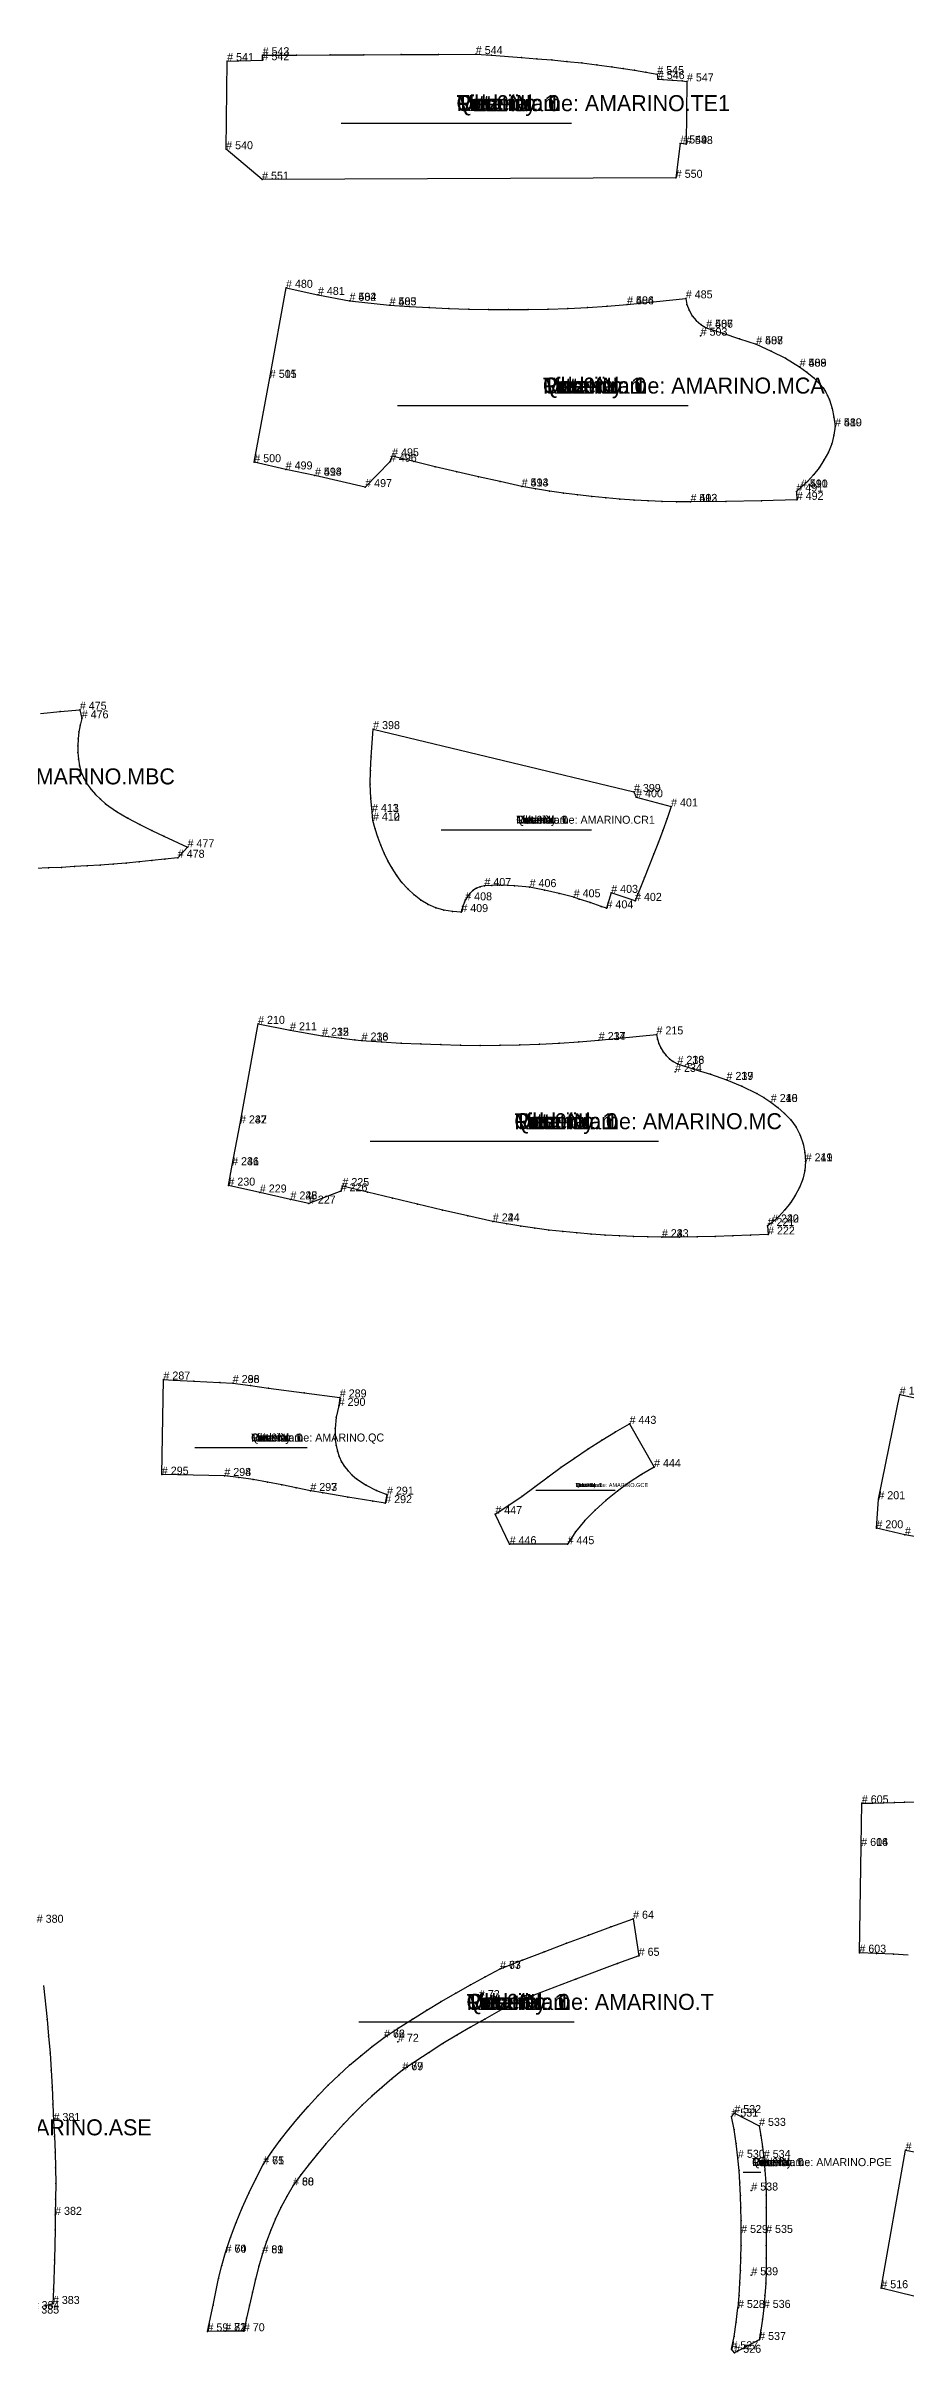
# Model space of a CAD drawing. Header units: metres. Extents: x 0 to 4837, y -3 to 3070.
# Drawn here: x 2132 to 3207, y 105 to 2988 of the extents above; entities that cross this region are included whole.
import ezdxf

# ---------------------------------------------------------------- set-up
doc = ezdxf.new("R2010")
doc.units = ezdxf.units.M

# ---------------------------------------------------------------- blocks, each defined once
blk = doc.blocks.new('4')
at = {"layer": '1'}
blk.add_lwpolyline([(2333.6, 132.1), (2340.7, 165), (2347.3, 198), (2351.4, 214.3), (2356.2, 230.5), (2362.6, 249.4), (2369.5, 268), (2377.1, 286.4), (2385.2, 304.8), (2394, 322.9), (2403.3, 340.8), (2413.8, 356.1), (2424.6, 370.9), (2435.8, 385.4), (2447.4, 399.5), (2459.4, 413.3), (2471.8, 426.7), (2484.6, 439.7), (2497.8, 452.4), (2511.3, 464.6), (2525.3, 476.6), (2539.6, 488.1), (2554.3, 499.3), (2571.9, 510.9), (2589.7, 522.3), (2607.6, 533.4), (2625.6, 544.2), (2643.9, 554.8), (2662.2, 565.1), (2680.7, 575.2), (2699.3, 585.2), (2726.9, 596), (2754.5, 606.6), (2782.2, 617.1), (2810, 627.5), (2837.8, 637.7), (2865.6, 647.8), (2872.6, 601.5), (2846.3, 591.8), (2793.9, 572.2), (2741.5, 552.3), (2715.4, 542.3), (2680.1, 522.5), (2662.5, 512.5), (2645.1, 502.3), (2627.8, 491.7), (2610.8, 480.8), (2593.9, 469.7), (2577.2, 458.4), (2564.2, 447.9), (2551.6, 437), (2539.2, 426), (2527.1, 414.6), (2515.3, 403), (2503.8, 391.2), (2492.6, 379), (2481.6, 366.6), (2471, 354), (2460.6, 341.1), (2450.5, 327.9), (2440.6, 314.4), (2432.8, 300.8), (2425.5, 286.9), (2418.8, 272.7), (2412.7, 258.6), (2407.2, 244.2), (2402.3, 229.6), (2397.8, 213.5), (2393.6, 197.3), (2389.7, 181.1), (2386, 164.9), (2382.4, 148.5), (2379.1, 132.2), (2355.8, 132.5)], close=True, dxfattribs=at)
at = {"layer": '13'}
for p in [(2672.9, 548.6), (2571.7, 494)]:
    blk.add_point(p, dxfattribs=at)
at = {"layer": '2'}
for p in [(2865.6, 647.8), (2699.3, 585.2), (2872.6, 601.5), (2715.4, 542.3), (2554.3, 499.3), (2577.2, 458.4), (2403.3, 340.8), (2440.6, 314.4), (2356.2, 230.5), (2402.3, 229.6), (2333.6, 132.1), (2355.8, 132.5), (2379.1, 132.2)]:
    blk.add_point(p, dxfattribs=at)
at = {"layer": '3'}
for p in [(2837.8, 637.7), (2754.5, 606.6), (2782.2, 617.1), (2810, 627.5), (2726.9, 596), (2846.3, 591.8), (2643.9, 554.8), (2662.2, 565.1), (2680.7, 575.2), (2741.5, 552.3), (2793.9, 572.2), (2589.7, 522.3), (2607.6, 533.4), (2625.6, 544.2), (2680.1, 522.5), (2571.9, 510.9), (2627.8, 491.7), (2645.1, 502.3), (2662.5, 512.5), (2511.3, 464.6), (2525.3, 476.6), (2539.6, 488.1), (2593.9, 469.7), (2610.8, 480.8), (2484.6, 439.7), (2497.8, 452.4), (2551.6, 437), (2564.2, 447.9), (2459.4, 413.3), (2471.8, 426.7), (2527.1, 414.6), (2539.2, 426), (2435.8, 385.4), (2447.4, 399.5), (2492.6, 379), (2503.8, 391.2), (2515.3, 403), (2413.8, 356.1), (2424.6, 370.9), (2471, 354), (2481.6, 366.6), (2394, 322.9), (2450.5, 327.9), (2460.6, 341.1), (2385.2, 304.8), (2432.8, 300.8), (2369.5, 268), (2377.1, 286.4), (2418.8, 272.7), (2425.5, 286.9), (2362.6, 249.4), (2407.2, 244.2), (2412.7, 258.6), (2351.4, 214.3), (2397.8, 213.5), (2347.3, 198), (2389.7, 181.1), (2393.6, 197.3), (2340.7, 165), (2382.4, 148.5), (2386, 164.9)]:
    blk.add_point(p, dxfattribs=at)
at = {"layer": '4'}
for p in [(2699.3, 585.2, 7.5), (2715.4, 542.3, 7.5), (2554.3, 499.3, 7.5), (2577.2, 458.4, 7.5), (2403.3, 340.8, 7.5), (2440.6, 314.4, 7.5), (2356.2, 230.5, 7.5), (2402.3, 229.6, 7.5), (2355.8, 132.5, 7.5)]:
    blk.add_point(p, dxfattribs=at)
at = {"layer": '7'}
blk.add_line((2522.6, 518.9), (2792.1, 518.9), dxfattribs=at)
at = {"layer": '84'}
blk.add_lwpolyline([(2333.6, 132.1), (2340.7, 165), (2347.3, 198), (2351.4, 214.3), (2356.2, 230.5), (2362.6, 249.4), (2369.5, 268), (2377.1, 286.4), (2385.2, 304.8), (2394, 322.9), (2403.3, 340.8), (2413.8, 356.1), (2424.6, 370.9), (2435.8, 385.4), (2447.4, 399.5), (2459.4, 413.3), (2471.8, 426.7), (2484.6, 439.7), (2497.8, 452.4), (2511.3, 464.6), (2525.3, 476.6), (2539.6, 488.1), (2554.3, 499.3), (2571.9, 510.9), (2589.7, 522.3), (2607.6, 533.4), (2625.6, 544.2), (2643.9, 554.8), (2662.2, 565.1), (2680.7, 575.2), (2699.3, 585.2), (2726.9, 596), (2754.5, 606.6), (2782.2, 617.1), (2810, 627.5), (2837.8, 637.7), (2865.6, 647.8), (2872.6, 601.5), (2846.3, 591.8), (2793.9, 572.2), (2741.5, 552.3), (2715.4, 542.3), (2680.1, 522.5), (2662.5, 512.5), (2645.1, 502.3), (2627.8, 491.7), (2610.8, 480.8), (2593.9, 469.7), (2577.2, 458.4), (2564.2, 447.9), (2551.6, 437), (2539.2, 426), (2527.1, 414.6), (2515.3, 403), (2503.8, 391.2), (2492.6, 379), (2481.6, 366.6), (2471, 354), (2460.6, 341.1), (2450.5, 327.9), (2440.6, 314.4), (2432.8, 300.8), (2425.5, 286.9), (2418.8, 272.7), (2412.7, 258.6), (2407.2, 244.2), (2402.3, 229.6), (2397.8, 213.5), (2393.6, 197.3), (2389.7, 181.1), (2386, 164.9), (2382.4, 148.5), (2379.1, 132.2), (2355.8, 132.5)], close=True, dxfattribs=at)
at = {"layer": '1'}
for s, height, p in [('# 77', 10, (2699.3, 585.2)), ('Tilt: 0', 20, (2657.3, 533.9)), ('Quantity: 1', 20, (2657.3, 533.9)), ('Piece Name: AMARINO.T', 20, (2657.3, 533.9)), ('Rotation: 0', 20, (2657.3, 533.9)), ('Fold: N', 20, (2657.3, 533.9)), ('Material: 1', 20, (2657.3, 533.9)), ('# 78', 10, (2715.4, 542.3)), ('# 76', 10, (2554.3, 499.3)), ('# 79', 10, (2577.2, 458.4)), ('# 75', 10, (2403.3, 340.8)), ('# 80', 10, (2440.6, 314.4)), ('# 74', 10, (2356.2, 230.5)), ('# 81', 10, (2402.3, 229.6)), ('# 82', 10, (2355.8, 132.5))]:
    blk.add_text(s, height=height, dxfattribs=at).set_placement(p)
at = {"layer": '13'}
for s, p in [('# 73', (2672.9, 548.6)), ('# 72', (2571.7, 494))]:
    blk.add_text(s, height=10, dxfattribs=at).set_placement(p)
at = {"layer": '2'}
for s, p in [('# 64', (2865.6, 647.8)), ('# 65', (2872.6, 601.5)), ('# 63', (2699.3, 585.2)), ('# 66', (2715.4, 542.3)), ('# 62', (2554.3, 499.3)), ('# 67', (2577.2, 458.4)), ('# 61', (2403.3, 340.8)), ('# 68', (2440.6, 314.4)), ('# 60', (2356.2, 230.5)), ('# 69', (2402.3, 229.6)), ('# 59', (2333.6, 132.1)), ('# 71', (2355.8, 132.5)), ('# 70', (2379.1, 132.2))]:
    blk.add_text(s, height=10, dxfattribs=at).set_placement(p)
blk = doc.blocks.new('10')
at = {"layer": '1'}
blk.add_lwpolyline([(3267.5, 1116.8), (3205.4, 1127.6), (3169.8, 1135.9), (3172.2, 1172.2), (3198.9, 1302.9), (3238.8, 1294.5)], dxfattribs=at)
at = {"layer": '2'}
for p in [(3198.9, 1302.9), (3172.2, 1172.2), (3169.8, 1135.9), (3205.4, 1127.6)]:
    blk.add_point(p, dxfattribs=at)
at = {"layer": '4'}
blk.add_point((3205.4, 1127.6, 7.5), dxfattribs=at)
at = {"layer": '84'}
blk.add_lwpolyline([(3267.5, 1116.8), (3205.4, 1127.6), (3169.8, 1135.9), (3172.2, 1172.2), (3198.9, 1302.9), (3238.8, 1294.5)], dxfattribs=at)
at = {"layer": '1'}
blk.add_text('# 207', height=10, dxfattribs=at).set_placement((3205.4, 1127.6))
at = {"layer": '2'}
for s, p in [('# 184', (3198.9, 1302.9)), ('# 201', (3172.2, 1172.2)), ('# 200', (3169.8, 1135.9)), ('# 199', (3205.4, 1127.6))]:
    blk.add_text(s, height=10, dxfattribs=at).set_placement(p)
blk = doc.blocks.new('11')
at = {"layer": '1'}
blk.add_lwpolyline([(2396.9, 1766.4), (2436.9, 1758.3), (2476.9, 1751.5), (2485, 1750.4), (2501.3, 1748.4), (2518, 1746.4), (2526.3, 1745.5), (2551, 1743.8), (2575.7, 1742.4), (2600.4, 1741.3), (2625.1, 1740.5), (2649.8, 1739.9), (2674.5, 1739.5), (2699.3, 1739.6), (2724, 1740), (2748.7, 1740.9), (2773.4, 1742.2), (2798, 1744), (2822.7, 1746.1), (2894.9, 1753.2), (2896, 1747.4), (2897.8, 1741.8), (2900.2, 1736.5), (2903.3, 1731.4), (2906.9, 1726.8), (2911.1, 1722.7), (2915.8, 1719.2), (2921.1, 1716.4), (2941.5, 1709.9), (2962.2, 1703.7), (2982.4, 1696.3), (3001.5, 1688.4), (3020.2, 1679.5), (3029.1, 1674.4), (3037.8, 1668.7), (3046.7, 1661.8), (3055, 1654.4), (3062.9, 1646.3), (3069.6, 1637.3), (3074.5, 1627.3), (3078, 1616.6), (3080.2, 1605.7), (3081.3, 1594.5), (3080.2, 1583.2), (3077.7, 1572.4), (3073.7, 1561.9), (3068.4, 1552), (3062.2, 1542.7), (3055.2, 1533.9), (3047.6, 1525.7), (3039.3, 1518.1), (3033.7, 1513.8), (3034.3, 1503.1), (3012.2, 1502.1), (2990.1, 1501.3), (2968, 1500.7), (2945.9, 1500.2), (2923.7, 1499.9), (2901.6, 1499.7), (2883.9, 1500), (2866.2, 1500.6), (2848.5, 1501.4), (2830.8, 1502.4), (2813.2, 1503.6), (2795.5, 1505), (2777.9, 1506.7), (2760.3, 1508.7), (2742.7, 1510.9), (2725.2, 1513.5), (2707.7, 1516.3), (2690.3, 1519.4), (2658.9, 1526.4), (2627.5, 1533.6), (2596.1, 1540.9), (2564.8, 1548.3), (2533.5, 1555.9), (2502.3, 1563.6), (2500.1, 1557.1), (2460.4, 1541.7), (2437.4, 1546.9), (2399.1, 1555.6), (2359.8, 1564.2), (2364.4, 1589.7), (2374.3, 1641.9)], close=True, dxfattribs=at)
at = {"layer": '13'}
for p in [(2918.1, 1706.4), (2901.6, 1499.7)]:
    blk.add_point(p, dxfattribs=at)
at = {"layer": '2'}
for p in [(2396.9, 1766.4), (2436.9, 1758.3), (2476.9, 1751.5), (2526.3, 1745.5), (2822.7, 1746.1), (2894.9, 1753.2), (2921.1, 1716.4), (2982.4, 1696.3), (3037.8, 1668.7), (2374.3, 1641.9), (2364.4, 1589.7), (3081.3, 1594.5), (2359.8, 1564.2), (2500.1, 1557.1), (2502.3, 1563.6), (2399.1, 1555.6), (2437.4, 1546.9), (2460.4, 1541.7), (2690.3, 1519.4), (2901.6, 1499.7), (3033.7, 1513.8), (3034.3, 1503.1), (3039.3, 1518.1)]:
    blk.add_point(p, dxfattribs=at)
at = {"layer": '3'}
for p in [(2485, 1750.4), (2501.3, 1748.4), (2518, 1746.4), (2551, 1743.8), (2575.7, 1742.4), (2600.4, 1741.3), (2625.1, 1740.5), (2649.8, 1739.9), (2674.5, 1739.5), (2699.3, 1739.6), (2724, 1740), (2748.7, 1740.9), (2773.4, 1742.2), (2798, 1744), (2896, 1747.4), (2897.8, 1741.8), (2900.2, 1736.5), (2903.3, 1731.4), (2906.9, 1726.8), (2911.1, 1722.7), (2915.8, 1719.2), (2941.5, 1709.9), (2962.2, 1703.7), (3001.5, 1688.4), (3020.2, 1679.5), (3029.1, 1674.4), (3046.7, 1661.8), (3055, 1654.4), (3062.9, 1646.3), (3069.6, 1637.3), (3074.5, 1627.3), (3078, 1616.6), (3080.2, 1605.7), (3073.7, 1561.9), (3077.7, 1572.4), (3080.2, 1583.2), (2533.5, 1555.9), (2564.8, 1548.3), (2596.1, 1540.9), (2627.5, 1533.6), (3055.2, 1533.9), (3062.2, 1542.7), (3068.4, 1552), (2658.9, 1526.4), (2707.7, 1516.3), (2725.2, 1513.5), (2742.7, 1510.9), (2760.3, 1508.7), (2777.9, 1506.7), (2795.5, 1505), (2813.2, 1503.6), (2830.8, 1502.4), (2848.5, 1501.4), (2866.2, 1500.6), (2883.9, 1500), (2923.7, 1499.9), (2945.9, 1500.2), (2968, 1500.7), (2990.1, 1501.3), (3012.2, 1502.1), (3047.6, 1525.7)]:
    blk.add_point(p, dxfattribs=at)
at = {"layer": '4'}
for p in [(2476.9, 1751.5, 7.5), (2526.3, 1745.5, 7.5), (2822.7, 1746.1, 7.5), (2921.1, 1716.4, 7.5), (2982.4, 1696.3, 7.5), (3037.8, 1668.7, 7.5), (2374.3, 1641.9, 4.8), (2364.4, 1589.7, 5.1), (3081.3, 1594.5, 7.5), (2437.4, 1546.9, 5.1), (2690.3, 1519.4, 7.5), (2901.6, 1499.7, 7.5), (3039.3, 1518.1, 7.5)]:
    blk.add_point(p, dxfattribs=at)
at = {"layer": '7'}
blk.add_line((2536.8, 1619.7), (2897.5, 1619.7), dxfattribs=at)
at = {"layer": '84'}
blk.add_lwpolyline([(2396.9, 1766.4), (2436.9, 1758.3), (2476.9, 1751.5), (2485, 1750.4), (2501.3, 1748.4), (2518, 1746.4), (2526.3, 1745.5), (2551, 1743.8), (2575.7, 1742.4), (2600.4, 1741.3), (2625.1, 1740.5), (2649.8, 1739.9), (2674.5, 1739.5), (2699.3, 1739.6), (2724, 1740), (2748.7, 1740.9), (2773.4, 1742.2), (2798, 1744), (2822.7, 1746.1), (2894.9, 1753.2), (2896, 1747.4), (2897.8, 1741.8), (2900.2, 1736.5), (2903.3, 1731.4), (2906.9, 1726.8), (2911.1, 1722.7), (2915.8, 1719.2), (2921.1, 1716.4), (2941.5, 1709.9), (2962.2, 1703.7), (2982.4, 1696.3), (3001.5, 1688.4), (3020.2, 1679.5), (3029.1, 1674.4), (3037.8, 1668.7), (3046.7, 1661.8), (3055, 1654.4), (3062.9, 1646.3), (3069.6, 1637.3), (3074.5, 1627.3), (3078, 1616.6), (3080.2, 1605.7), (3081.3, 1594.5), (3080.2, 1583.2), (3077.7, 1572.4), (3073.7, 1561.9), (3068.4, 1552), (3062.2, 1542.7), (3055.2, 1533.9), (3047.6, 1525.7), (3039.3, 1518.1), (3033.7, 1513.8), (3034.3, 1503.1), (3012.2, 1502.1), (2990.1, 1501.3), (2968, 1500.7), (2945.9, 1500.2), (2923.7, 1499.9), (2901.6, 1499.7), (2883.9, 1500), (2866.2, 1500.6), (2848.5, 1501.4), (2830.8, 1502.4), (2813.2, 1503.6), (2795.5, 1505), (2777.9, 1506.7), (2760.3, 1508.7), (2742.7, 1510.9), (2725.2, 1513.5), (2707.7, 1516.3), (2690.3, 1519.4), (2658.9, 1526.4), (2627.5, 1533.6), (2596.1, 1540.9), (2564.8, 1548.3), (2533.5, 1555.9), (2502.3, 1563.6), (2500.1, 1557.1), (2460.4, 1541.7), (2437.4, 1546.9), (2399.1, 1555.6), (2359.8, 1564.2), (2364.4, 1589.7), (2374.3, 1641.9)], close=True, dxfattribs=at)
at = {"layer": '1'}
for s, height, p in [('# 235', 10, (2476.9, 1751.5)), ('# 236', 10, (2526.3, 1745.5)), ('# 237', 10, (2822.7, 1746.1)), ('# 238', 10, (2921.1, 1716.4)), ('# 239', 10, (2982.4, 1696.3)), ('# 240', 10, (3037.8, 1668.7)), ('# 247', 10, (2374.3, 1641.9)), ('Tilt: 0', 20, (2717.2, 1634.7)), ('Quantity: 1', 20, (2717.2, 1634.7)), ('Piece Name: AMARINO.MC', 20, (2717.2, 1634.7)), ('Rotation: 0', 20, (2717.2, 1634.7)), ('Fold: N', 20, (2717.2, 1634.7)), ('Material: 1', 20, (2717.2, 1634.7)), ('# 246', 10, (2364.4, 1589.7)), ('# 241', 10, (3081.3, 1594.5)), ('# 245', 10, (2437.4, 1546.9)), ('# 244', 10, (2690.3, 1519.4)), ('# 242', 10, (3039.3, 1518.1)), ('# 243', 10, (2901.6, 1499.7))]:
    blk.add_text(s, height=height, dxfattribs=at).set_placement(p)
at = {"layer": '13'}
for s, p in [('# 234', (2918.1, 1706.4)), ('# 233', (2901.6, 1499.7))]:
    blk.add_text(s, height=10, dxfattribs=at).set_placement(p)
at = {"layer": '2'}
for s, p in [('# 210', (2396.9, 1766.4)), ('# 211', (2436.9, 1758.3)), ('# 212', (2476.9, 1751.5)), ('# 215', (2894.9, 1753.2)), ('# 213', (2526.3, 1745.5)), ('# 214', (2822.7, 1746.1)), ('# 216', (2921.1, 1716.4)), ('# 217', (2982.4, 1696.3)), ('# 218', (3037.8, 1668.7)), ('# 232', (2374.3, 1641.9)), ('# 231', (2364.4, 1589.7)), ('# 219', (3081.3, 1594.5)), ('# 230', (2359.8, 1564.2)), ('# 229', (2399.1, 1555.6)), ('# 228', (2437.4, 1546.9)), ('# 226', (2500.1, 1557.1)), ('# 225', (2502.3, 1563.6)), ('# 227', (2460.4, 1541.7)), ('# 224', (2690.3, 1519.4)), ('# 220', (3039.3, 1518.1)), ('# 223', (2901.6, 1499.7)), ('# 221', (3033.7, 1513.8)), ('# 222', (3034.3, 1503.1))]:
    blk.add_text(s, height=10, dxfattribs=at).set_placement(p)
blk = doc.blocks.new('15')
at = {"layer": '1'}
blk.add_lwpolyline([(2278.6, 1321.8), (2291.2, 1321.1), (2316.4, 1319.9), (2348.9, 1318.3), (2365.2, 1317.4), (2387.4, 1314.2), (2409.7, 1311.1), (2454.4, 1305.3), (2499, 1299.5), (2497.6, 1288.9), (2494.5, 1274.9), (2493.1, 1260.8), (2493.4, 1246.4), (2494.4, 1239.3), (2496, 1232.3), (2498.3, 1225.6), (2501.3, 1219.1), (2504.9, 1213.1), (2509.3, 1207.5), (2514.3, 1202.4), (2519.9, 1197.8), (2532.1, 1189.9), (2544.7, 1183.3), (2558, 1177.9), (2555.8, 1167.3), (2540.2, 1169.8), (2509, 1174.9), (2477.8, 1180), (2462.2, 1182.5), (2444.4, 1186.4), (2426.6, 1190.1), (2408.8, 1193.6), (2390.9, 1196.8), (2372.9, 1199.3), (2354.7, 1201.3), (2276.6, 1202.9)], close=True, dxfattribs=at)
at = {"layer": '2'}
for p in [(2278.6, 1321.8), (2365.2, 1317.4), (2499, 1299.5), (2497.6, 1288.9), (2276.6, 1202.9), (2354.7, 1201.3), (2462.2, 1182.5), (2555.8, 1167.3), (2558, 1177.9)]:
    blk.add_point(p, dxfattribs=at)
at = {"layer": '3'}
for p in [(2291.2, 1321.1), (2316.4, 1319.9), (2348.9, 1318.3), (2387.4, 1314.2), (2409.7, 1311.1), (2454.4, 1305.3), (2494.5, 1274.9), (2493.1, 1260.8), (2493.4, 1246.4), (2494.4, 1239.3), (2496, 1232.3), (2498.3, 1225.6), (2501.3, 1219.1), (2504.9, 1213.1), (2372.9, 1199.3), (2390.9, 1196.8), (2408.8, 1193.6), (2426.6, 1190.1), (2444.4, 1186.4), (2509.3, 1207.5), (2514.3, 1202.4), (2519.9, 1197.8), (2532.1, 1189.9), (2544.7, 1183.3), (2477.8, 1180), (2509, 1174.9), (2540.2, 1169.8)]:
    blk.add_point(p, dxfattribs=at)
at = {"layer": '4'}
for p in [(2365.2, 1317.4, 7.5), (2354.7, 1201.3, 7.5), (2462.2, 1182.5, 7.5)]:
    blk.add_point(p, dxfattribs=at)
at = {"layer": '7'}
blk.add_line((2317.7, 1236.8), (2458.4, 1236.8), dxfattribs=at)
at = {"layer": '84'}
blk.add_lwpolyline([(2278.6, 1321.8), (2291.2, 1321.1), (2316.4, 1319.9), (2348.9, 1318.3), (2365.2, 1317.4), (2387.4, 1314.2), (2409.7, 1311.1), (2454.4, 1305.3), (2499, 1299.5), (2497.6, 1288.9), (2494.5, 1274.9), (2493.1, 1260.8), (2493.4, 1246.4), (2494.4, 1239.3), (2496, 1232.3), (2498.3, 1225.6), (2501.3, 1219.1), (2504.9, 1213.1), (2509.3, 1207.5), (2514.3, 1202.4), (2519.9, 1197.8), (2532.1, 1189.9), (2544.7, 1183.3), (2558, 1177.9), (2555.8, 1167.3), (2540.2, 1169.8), (2509, 1174.9), (2477.8, 1180), (2462.2, 1182.5), (2444.4, 1186.4), (2426.6, 1190.1), (2408.8, 1193.6), (2390.9, 1196.8), (2372.9, 1199.3), (2354.7, 1201.3), (2276.6, 1202.9)], close=True, dxfattribs=at)
at = {"layer": '1'}
for s, p in [('# 296', (2365.2, 1317.4)), ('Tilt: 0', (2388, 1244.3)), ('Quantity: 1', (2388, 1244.3)), ('Piece Name: AMARINO.QC', (2388, 1244.3)), ('Rotation: 0', (2388, 1244.3)), ('Fold: N', (2388, 1244.3)), ('Material: 1', (2388, 1244.3)), ('# 298', (2354.7, 1201.3)), ('# 297', (2462.2, 1182.5))]:
    blk.add_text(s, height=10, dxfattribs=at).set_placement(p)
at = {"layer": '2'}
for s, p in [('# 287', (2278.6, 1321.8)), ('# 288', (2365.2, 1317.4)), ('# 290', (2497.6, 1288.9)), ('# 289', (2499, 1299.5)), ('# 295', (2276.6, 1202.9)), ('# 294', (2354.7, 1201.3)), ('# 293', (2462.2, 1182.5)), ('# 291', (2558, 1177.9)), ('# 292', (2555.8, 1167.3))]:
    blk.add_text(s, height=10, dxfattribs=at).set_placement(p)
blk = doc.blocks.new('20')
at = {"layer": '1'}
blk.add_lwpolyline([(2128.8, 564.3), (2133.1, 522), (2135.1, 500.9), (2136.8, 479.7), (2138.3, 458.6), (2139.5, 437.4), (2140.5, 416.2), (2141.2, 395), (2142.4, 375.5), (2143.3, 355.9), (2143.8, 336.4), (2144, 316.8), (2143.8, 297.2), (2143.2, 277.7), (2143.1, 258.9), (2142.5, 221.4), (2141.3, 184.7), (2140.4, 166.3), (2130.8, 163.8)], dxfattribs=at)
at = {"layer": '2'}
for p in [(2141.2, 395), (2143.2, 277.7), (2140.4, 166.3)]:
    blk.add_point(p, dxfattribs=at)
at = {"layer": '3'}
for p in [(2133.1, 522), (2135.1, 500.9), (2136.8, 479.7), (2138.3, 458.6), (2139.5, 437.4), (2140.5, 416.2), (2142.4, 375.5), (2143.3, 355.9), (2143.8, 336.4), (2143.8, 297.2), (2144, 316.8), (2143.1, 258.9), (2142.5, 221.4), (2141.3, 184.7)]:
    blk.add_point(p, dxfattribs=at)
at = {"layer": '84'}
blk.add_lwpolyline([(2128.8, 564.3), (2133.1, 522), (2135.1, 500.9), (2136.8, 479.7), (2138.3, 458.6), (2139.5, 437.4), (2140.5, 416.2), (2141.2, 395), (2142.4, 375.5), (2143.3, 355.9), (2143.8, 336.4), (2144, 316.8), (2143.8, 297.2), (2143.2, 277.7), (2143.1, 258.9), (2142.5, 221.4), (2141.3, 184.7), (2140.4, 166.3), (2130.8, 163.8)], dxfattribs=at)
at = {"layer": '1'}
blk.add_text('Piece Name: AMARINO.ASE', height=20, dxfattribs=at).set_placement((1917.5, 377.1))
at = {"layer": '2'}
for s, p in [('# 380', (2120.2, 642.8)), ('# 381', (2141.2, 395)), ('# 382', (2143.2, 277.7)), ('# 383', (2140.4, 166.3)), ('# 385', (2114.7, 154.3)), ('# 384', (2115.1, 159.9))]:
    blk.add_text(s, height=10, dxfattribs=at).set_placement(p)
blk = doc.blocks.new('22')
at = {"layer": '1'}
blk.add_lwpolyline([(2540.7, 2134.8), (2866.7, 2056.2), (2869.4, 2049.6), (2913.1, 2038.1), (2908, 2023.1), (2902.8, 2008.2), (2897.3, 1993.4), (2891.6, 1978.7), (2879.9, 1949.4), (2868, 1920.1), (2838.3, 1930.1), (2832.4, 1910.8), (2825.6, 1913.2), (2812, 1917.9), (2798.3, 1922.4), (2791.4, 1924.6), (2773.2, 1929.3), (2754.8, 1933.6), (2736.3, 1937.3), (2717.5, 1939), (2698.6, 1939.8), (2689.2, 1939.5), (2679.8, 1938.7), (2674.6, 1937.8), (2669.9, 1935.9), (2665.5, 1933), (2661.7, 1929.4), (2658.5, 1925.4), (2655.8, 1920.8), (2654.7, 1918.5), (2652.8, 1913.6), (2651.4, 1908.7), (2650.9, 1906.1), (2639.7, 1906.8), (2629.1, 1908.6), (2619.1, 1911.5), (2609.5, 1915.7), (2600.4, 1921.1), (2591.8, 1927.7), (2583.9, 1935.1), (2576.7, 1943.2), (2570.2, 1951.9), (2564.3, 1960.9), (2559.1, 1970.3), (2554.4, 1979.9), (2550.2, 1989.8), (2546.5, 1999.8), (2543.2, 2010), (2540.5, 2020.5), (2539.3, 2031.3), (2537.7, 2048.6), (2537, 2065.8), (2537.4, 2083), (2538.4, 2100.3)], close=True, dxfattribs=at)
at = {"layer": '2'}
for p in [(2540.7, 2134.8), (2866.7, 2056.2), (2869.4, 2049.6), (2539.3, 2031.3), (2540.5, 2020.5), (2913.1, 2038.1), (2679.8, 1938.7), (2736.3, 1937.3), (2650.9, 1906.1), (2655.8, 1920.8), (2791.4, 1924.6), (2832.4, 1910.8), (2838.3, 1930.1), (2868, 1920.1)]:
    blk.add_point(p, dxfattribs=at)
at = {"layer": '3'}
for p in [(2537.4, 2083), (2538.4, 2100.3), (2537, 2065.8), (2537.7, 2048.6), (2908, 2023.1), (2543.2, 2010), (2546.5, 1999.8), (2550.2, 1989.8), (2897.3, 1993.4), (2902.8, 2008.2), (2554.4, 1979.9), (2559.1, 1970.3), (2564.3, 1960.9), (2891.6, 1978.7), (2570.2, 1951.9), (2576.7, 1943.2), (2583.9, 1935.1), (2665.5, 1933), (2669.9, 1935.9), (2674.6, 1937.8), (2689.2, 1939.5), (2698.6, 1939.8), (2717.5, 1939), (2754.8, 1933.6), (2879.9, 1949.4), (2591.8, 1927.7), (2600.4, 1921.1), (2609.5, 1915.7), (2619.1, 1911.5), (2629.1, 1908.6), (2639.7, 1906.8), (2651.4, 1908.7), (2652.8, 1913.6), (2654.7, 1918.5), (2658.5, 1925.4), (2661.7, 1929.4), (2773.2, 1929.3), (2798.3, 1922.4), (2812, 1917.9), (2825.6, 1913.2)]:
    blk.add_point(p, dxfattribs=at)
at = {"layer": '4'}
for p in [(2539.3, 2031.3, 81.6), (2540.5, 2020.5, 7.4)]:
    blk.add_point(p, dxfattribs=at)
at = {"layer": '7'}
blk.add_line((2625.6, 2009), (2813.6, 2009), dxfattribs=at)
at = {"layer": '84'}
blk.add_lwpolyline([(2540.7, 2134.8), (2866.7, 2056.2), (2869.4, 2049.6), (2913.1, 2038.1), (2908, 2023.1), (2902.8, 2008.2), (2897.3, 1993.4), (2891.6, 1978.7), (2879.9, 1949.4), (2868, 1920.1), (2838.3, 1930.1), (2832.4, 1910.8), (2825.6, 1913.2), (2812, 1917.9), (2798.3, 1922.4), (2791.4, 1924.6), (2773.2, 1929.3), (2754.8, 1933.6), (2736.3, 1937.3), (2717.5, 1939), (2698.6, 1939.8), (2689.2, 1939.5), (2679.8, 1938.7), (2674.6, 1937.8), (2669.9, 1935.9), (2665.5, 1933), (2661.7, 1929.4), (2658.5, 1925.4), (2655.8, 1920.8), (2654.7, 1918.5), (2652.8, 1913.6), (2651.4, 1908.7), (2650.9, 1906.1), (2639.7, 1906.8), (2629.1, 1908.6), (2619.1, 1911.5), (2609.5, 1915.7), (2600.4, 1921.1), (2591.8, 1927.7), (2583.9, 1935.1), (2576.7, 1943.2), (2570.2, 1951.9), (2564.3, 1960.9), (2559.1, 1970.3), (2554.4, 1979.9), (2550.2, 1989.8), (2546.5, 1999.8), (2543.2, 2010), (2540.5, 2020.5), (2539.3, 2031.3), (2537.7, 2048.6), (2537, 2065.8), (2537.4, 2083), (2538.4, 2100.3)], close=True, dxfattribs=at)
at = {"layer": '1'}
for s, p in [('# 413', (2539.3, 2031.3)), ('# 412', (2540.5, 2020.5)), ('Tilt: 0', (2719.6, 2016.5)), ('Quantity: 1', (2719.6, 2016.5)), ('Piece Name: AMARINO.CR1', (2719.6, 2016.5)), ('Rotation: 0', (2719.6, 2016.5)), ('Fold: N', (2719.6, 2016.5)), ('Material: 1', (2719.6, 2016.5))]:
    blk.add_text(s, height=10, dxfattribs=at).set_placement(p)
at = {"layer": '2'}
for s, p in [('# 398', (2540.7, 2134.8)), ('# 399', (2866.7, 2056.2)), ('# 400', (2869.4, 2049.6)), ('# 401', (2913.1, 2038.1)), ('# 411', (2539.3, 2031.3)), ('# 410', (2540.5, 2020.5)), ('# 407', (2679.8, 1938.7)), ('# 406', (2736.3, 1937.3)), ('# 405', (2791.4, 1924.6)), ('# 403', (2838.3, 1930.1)), ('# 409', (2650.9, 1906.1)), ('# 408', (2655.8, 1920.8)), ('# 404', (2832.4, 1910.8)), ('# 402', (2868, 1920.1))]:
    blk.add_text(s, height=10, dxfattribs=at).set_placement(p)
blk = doc.blocks.new('25')
at = {"layer": '1'}
blk.add_lwpolyline([(2861.2, 1266.4), (2891.8, 1212.4), (2876.1, 1203), (2860.8, 1193), (2846, 1182.2), (2831.7, 1170.8), (2818, 1158.6), (2805.2, 1145.6), (2793.8, 1131.3), (2783.7, 1116), (2711.3, 1116), (2693.4, 1153.6), (2710.4, 1164.6), (2727.1, 1176.1), (2743.3, 1188.1), (2759.5, 1200.3), (2775.9, 1212.1), (2792.5, 1223.7), (2809.3, 1235), (2826.4, 1245.9), (2843.7, 1256.3)], close=True, dxfattribs=at)
at = {"layer": '2'}
for p in [(2861.2, 1266.4), (2891.8, 1212.4), (2693.4, 1153.6), (2711.3, 1116), (2783.7, 1116)]:
    blk.add_point(p, dxfattribs=at)
at = {"layer": '3'}
for p in [(2826.4, 1245.9), (2843.7, 1256.3), (2775.9, 1212.1), (2792.5, 1223.7), (2809.3, 1235), (2743.3, 1188.1), (2759.5, 1200.3), (2846, 1182.2), (2860.8, 1193), (2876.1, 1203), (2710.4, 1164.6), (2727.1, 1176.1), (2818, 1158.6), (2831.7, 1170.8), (2793.8, 1131.3), (2805.2, 1145.6)]:
    blk.add_point(p, dxfattribs=at)
at = {"layer": '7'}
blk.add_line((2744.2, 1183.7), (2843.4, 1183.7), dxfattribs=at)
at = {"layer": '84'}
blk.add_lwpolyline([(2861.2, 1266.4), (2891.8, 1212.4), (2876.1, 1203), (2860.8, 1193), (2846, 1182.2), (2831.7, 1170.8), (2818, 1158.6), (2805.2, 1145.6), (2793.8, 1131.3), (2783.7, 1116), (2711.3, 1116), (2693.4, 1153.6), (2710.4, 1164.6), (2727.1, 1176.1), (2743.3, 1188.1), (2759.5, 1200.3), (2775.9, 1212.1), (2792.5, 1223.7), (2809.3, 1235), (2826.4, 1245.9), (2843.7, 1256.3)], close=True, dxfattribs=at)
at = {"layer": '1'}
for s in ['Tilt: 0', 'Quantity: 1', 'Piece Name: AMARINO.GCE', 'Rotation: 0', 'Fold: N', 'Material: 1']:
    blk.add_text(s, height=5, dxfattribs=at).set_placement((2793.8, 1187.4))
at = {"layer": '2'}
for s, p in [('# 443', (2861.2, 1266.4)), ('# 444', (2891.8, 1212.4)), ('# 447', (2693.4, 1153.6)), ('# 446', (2711.3, 1116)), ('# 445', (2783.7, 1116))]:
    blk.add_text(s, height=10, dxfattribs=at).set_placement(p)
blk = doc.blocks.new('27')
at = {"layer": '1'}
blk.add_lwpolyline([(2125.1, 2154.4), (2149.6, 2156.7), (2174.1, 2159.1), (2176.4, 2148.2), (2174.3, 2139.7), (2172.8, 2131.2), (2171.8, 2122.7), (2171.4, 2114.1), (2171.5, 2105.7), (2172.2, 2097.3), (2173.6, 2089), (2175.9, 2081), (2179.2, 2073.3), (2183.3, 2066.1), (2188.2, 2059.3), (2193.7, 2053), (2199.7, 2047.1), (2206.1, 2041.6), (2219.8, 2031.9), (2234.2, 2023.3), (2248.9, 2015.4), (2264, 2008), (2279.2, 2000.9), (2308.7, 1987.1), (2296.5, 1974), (2280.4, 1972.1), (2264.2, 1970.4), (2248.1, 1968.8), (2231.9, 1967.4), (2215.8, 1966.1), (2199.6, 1964.9), (2183.4, 1963.9), (2167.2, 1962.9), (2151, 1962), (2134.8, 1961.2), (2118.6, 1960.6)], dxfattribs=at)
at = {"layer": '2'}
for p in [(2174.1, 2159.1), (2176.4, 2148.2), (2296.5, 1974), (2308.7, 1987.1)]:
    blk.add_point(p, dxfattribs=at)
at = {"layer": '3'}
for p in [(2149.6, 2156.7), (2174.3, 2139.7), (2171.4, 2114.1), (2171.5, 2105.7), (2171.8, 2122.7), (2172.8, 2131.2), (2172.2, 2097.3), (2173.6, 2089), (2175.9, 2081), (2179.2, 2073.3), (2183.3, 2066.1), (2188.2, 2059.3), (2193.7, 2053), (2199.7, 2047.1), (2206.1, 2041.6), (2219.8, 2031.9), (2234.2, 2023.3), (2248.9, 2015.4), (2264, 2008), (2279.2, 2000.9), (2134.8, 1961.2), (2151, 1962), (2167.2, 1962.9), (2183.4, 1963.9), (2199.6, 1964.9), (2215.8, 1966.1), (2231.9, 1967.4), (2248.1, 1968.8), (2264.2, 1970.4), (2280.4, 1972.1)]:
    blk.add_point(p, dxfattribs=at)
at = {"layer": '84'}
blk.add_lwpolyline([(2125.1, 2154.4), (2149.6, 2156.7), (2174.1, 2159.1), (2176.4, 2148.2), (2174.3, 2139.7), (2172.8, 2131.2), (2171.8, 2122.7), (2171.4, 2114.1), (2171.5, 2105.7), (2172.2, 2097.3), (2173.6, 2089), (2175.9, 2081), (2179.2, 2073.3), (2183.3, 2066.1), (2188.2, 2059.3), (2193.7, 2053), (2199.7, 2047.1), (2206.1, 2041.6), (2219.8, 2031.9), (2234.2, 2023.3), (2248.9, 2015.4), (2264, 2008), (2279.2, 2000.9), (2308.7, 1987.1), (2296.5, 1974), (2280.4, 1972.1), (2264.2, 1970.4), (2248.1, 1968.8), (2231.9, 1967.4), (2215.8, 1966.1), (2199.6, 1964.9), (2183.4, 1963.9), (2167.2, 1962.9), (2151, 1962), (2134.8, 1961.2), (2118.6, 1960.6)], dxfattribs=at)
at = {"layer": '1'}
blk.add_text('Piece Name: AMARINO.MBC', height=20, dxfattribs=at).set_placement((1940.6, 2065.7))
at = {"layer": '2'}
for s, p in [('# 475', (2174.1, 2159.1)), ('# 476', (2176.4, 2148.2)), ('# 477', (2308.7, 1987.1)), ('# 478', (2296.5, 1974))]:
    blk.add_text(s, height=10, dxfattribs=at).set_placement(p)
blk = doc.blocks.new('28')
at = {"layer": '1'}
blk.add_lwpolyline([(2431.8, 2686.4), (2471.7, 2677.5), (2511.2, 2670.2), (2561.3, 2664.5), (2586, 2662.9), (2610.8, 2661.6), (2635.5, 2660.5), (2660.2, 2659.8), (2685, 2659.3), (2709.8, 2659.1), (2734.5, 2659.2), (2759.3, 2659.7), (2784, 2660.6), (2808.7, 2661.9), (2833.4, 2663.6), (2858.1, 2665.7), (2931.5, 2673.2), (2932.9, 2665.5), (2935.6, 2658.3), (2939.5, 2651.5), (2944.4, 2645.5), (2950.2, 2640.5), (2957, 2636.5), (2977.8, 2629.6), (2998.7, 2622.8), (3019.5, 2615.8), (3038, 2607.4), (3056.3, 2598.3), (3073.8, 2587.8), (3082.9, 2581.1), (3091.5, 2573.7), (3099.5, 2565.7), (3103.1, 2561.3), (3106.2, 2556.7), (3108.8, 2551.7), (3111, 2546.5), (3114.3, 2535.6), (3116.6, 2524.6), (3118, 2513.3), (3116.7, 2502.1), (3114, 2491.3), (3109.7, 2480.9), (3104.2, 2471), (3098.1, 2461.5), (3091.3, 2452.6), (3083.8, 2444.4), (3075.4, 2436.8), (3069.7, 2431.7), (3070.2, 2421.3), (3026, 2420.3), (2981.7, 2419.5), (2937.4, 2418.8), (2919.8, 2419), (2902.1, 2419.5), (2884.4, 2420.2), (2866.8, 2421.1), (2849.1, 2422.3), (2831.5, 2423.8), (2813.9, 2425.5), (2796.3, 2427.5), (2778.8, 2429.7), (2761.3, 2432.3), (2743.8, 2435.1), (2726.4, 2438.1), (2699.3, 2444.1), (2672.3, 2450.2), (2645.3, 2456.4), (2618.3, 2462.8), (2591.4, 2469.3), (2564.4, 2475.8), (2561.7, 2469), (2530.8, 2437.3), (2468, 2451.7), (2431.4, 2459.4), (2392.1, 2468.4), (2411.6, 2573.9)], close=True, dxfattribs=at)
at = {"layer": '13'}
for p in [(2950, 2626.5), (2937.4, 2418.8)]:
    blk.add_point(p, dxfattribs=at)
at = {"layer": '2'}
for p in [(2431.8, 2686.4), (2471.7, 2677.5), (2511.2, 2670.2), (2561.3, 2664.5), (2858.1, 2665.7), (2931.5, 2673.2), (2957, 2636.5), (3019.5, 2615.8), (2411.6, 2573.9), (3073.8, 2587.8), (3118, 2513.3), (2392.1, 2468.4), (2431.4, 2459.4), (2468, 2451.7), (2561.7, 2469), (2564.4, 2475.8), (2530.8, 2437.3), (2726.4, 2438.1), (3069.7, 2431.7), (3075.4, 2436.8), (2937.4, 2418.8), (3070.2, 2421.3)]:
    blk.add_point(p, dxfattribs=at)
at = {"layer": '3'}
for p in [(2586, 2662.9), (2610.8, 2661.6), (2635.5, 2660.5), (2660.2, 2659.8), (2685, 2659.3), (2709.8, 2659.1), (2734.5, 2659.2), (2759.3, 2659.7), (2784, 2660.6), (2808.7, 2661.9), (2833.4, 2663.6), (2932.9, 2665.5), (2935.6, 2658.3), (2939.5, 2651.5), (2944.4, 2645.5), (2950.2, 2640.5), (2977.8, 2629.6), (2998.7, 2622.8), (3038, 2607.4), (3056.3, 2598.3), (3082.9, 2581.1), (3091.5, 2573.7), (3099.5, 2565.7), (3103.1, 2561.3), (3106.2, 2556.7), (3108.8, 2551.7), (3111, 2546.5), (3114.3, 2535.6), (3116.6, 2524.6), (3109.7, 2480.9), (3114, 2491.3), (3116.7, 2502.1), (2591.4, 2469.3), (2618.3, 2462.8), (2645.3, 2456.4), (3091.3, 2452.6), (3098.1, 2461.5), (3104.2, 2471), (2672.3, 2450.2), (2699.3, 2444.1), (2743.8, 2435.1), (2761.3, 2432.3), (2778.8, 2429.7), (2796.3, 2427.5), (2813.9, 2425.5), (2831.5, 2423.8), (2849.1, 2422.3), (3083.8, 2444.4), (2866.8, 2421.1), (2884.4, 2420.2), (2902.1, 2419.5), (2919.8, 2419), (2981.7, 2419.5), (3026, 2420.3)]:
    blk.add_point(p, dxfattribs=at)
at = {"layer": '4'}
for p in [(2511.2, 2670.2, 7.5), (2561.3, 2664.5, 7.5), (2858.1, 2665.7, 7.5), (2957, 2636.5, 7.5), (3019.5, 2615.8, 7.5), (2411.6, 2573.9, 6.2), (3073.8, 2587.8, 7.5), (3118, 2513.3, 7.5), (2468, 2451.7, 5.7), (2726.4, 2438.1, 7.5), (3075.4, 2436.8, 7.5), (2937.4, 2418.8, 7.5)]:
    blk.add_point(p, dxfattribs=at)
at = {"layer": '7'}
blk.add_line((2571.3, 2539.2), (2934.3, 2539.2), dxfattribs=at)
at = {"layer": '84'}
blk.add_lwpolyline([(2431.8, 2686.4), (2471.7, 2677.5), (2511.2, 2670.2), (2561.3, 2664.5), (2586, 2662.9), (2610.8, 2661.6), (2635.5, 2660.5), (2660.2, 2659.8), (2685, 2659.3), (2709.8, 2659.1), (2734.5, 2659.2), (2759.3, 2659.7), (2784, 2660.6), (2808.7, 2661.9), (2833.4, 2663.6), (2858.1, 2665.7), (2931.5, 2673.2), (2932.9, 2665.5), (2935.6, 2658.3), (2939.5, 2651.5), (2944.4, 2645.5), (2950.2, 2640.5), (2957, 2636.5), (2977.8, 2629.6), (2998.7, 2622.8), (3019.5, 2615.8), (3038, 2607.4), (3056.3, 2598.3), (3073.8, 2587.8), (3082.9, 2581.1), (3091.5, 2573.7), (3099.5, 2565.7), (3103.1, 2561.3), (3106.2, 2556.7), (3108.8, 2551.7), (3111, 2546.5), (3114.3, 2535.6), (3116.6, 2524.6), (3118, 2513.3), (3116.7, 2502.1), (3114, 2491.3), (3109.7, 2480.9), (3104.2, 2471), (3098.1, 2461.5), (3091.3, 2452.6), (3083.8, 2444.4), (3075.4, 2436.8), (3069.7, 2431.7), (3070.2, 2421.3), (3026, 2420.3), (2981.7, 2419.5), (2937.4, 2418.8), (2919.8, 2419), (2902.1, 2419.5), (2884.4, 2420.2), (2866.8, 2421.1), (2849.1, 2422.3), (2831.5, 2423.8), (2813.9, 2425.5), (2796.3, 2427.5), (2778.8, 2429.7), (2761.3, 2432.3), (2743.8, 2435.1), (2726.4, 2438.1), (2699.3, 2444.1), (2672.3, 2450.2), (2645.3, 2456.4), (2618.3, 2462.8), (2591.4, 2469.3), (2564.4, 2475.8), (2561.7, 2469), (2530.8, 2437.3), (2468, 2451.7), (2431.4, 2459.4), (2392.1, 2468.4), (2411.6, 2573.9)], close=True, dxfattribs=at)
at = {"layer": '1'}
for s, height, p in [('# 504', 10, (2511.2, 2670.2)), ('# 505', 10, (2561.3, 2664.5)), ('# 506', 10, (2858.1, 2665.7)), ('# 507', 10, (2957, 2636.5)), ('# 508', 10, (3019.5, 2615.8)), ('# 509', 10, (3073.8, 2587.8)), ('# 515', 10, (2411.6, 2573.9)), ('Tilt: 0', 20, (2752.8, 2554.2)), ('Quantity: 1', 20, (2752.8, 2554.2)), ('Piece Name: AMARINO.MCA', 20, (2752.8, 2554.2)), ('Rotation: 0', 20, (2752.8, 2554.2)), ('Fold: N', 20, (2752.8, 2554.2)), ('Material: 1', 20, (2752.8, 2554.2)), ('# 510', 10, (3118, 2513.3)), ('# 514', 10, (2468, 2451.7)), ('# 513', 10, (2726.4, 2438.1)), ('# 512', 10, (2937.4, 2418.8)), ('# 511', 10, (3075.4, 2436.8))]:
    blk.add_text(s, height=height, dxfattribs=at).set_placement(p)
at = {"layer": '13'}
for s, p in [('# 503', (2950, 2626.5)), ('# 502', (2937.4, 2418.8))]:
    blk.add_text(s, height=10, dxfattribs=at).set_placement(p)
at = {"layer": '2'}
for s, p in [('# 480', (2431.8, 2686.4)), ('# 481', (2471.7, 2677.5)), ('# 485', (2931.5, 2673.2)), ('# 482', (2511.2, 2670.2)), ('# 483', (2561.3, 2664.5)), ('# 484', (2858.1, 2665.7)), ('# 486', (2957, 2636.5)), ('# 487', (3019.5, 2615.8)), ('# 488', (3073.8, 2587.8)), ('# 501', (2411.6, 2573.9)), ('# 489', (3118, 2513.3)), ('# 495', (2564.4, 2475.8)), ('# 500', (2392.1, 2468.4)), ('# 499', (2431.4, 2459.4)), ('# 498', (2468, 2451.7)), ('# 496', (2561.7, 2469)), ('# 497', (2530.8, 2437.3)), ('# 494', (2726.4, 2438.1)), ('# 493', (2937.4, 2418.8)), ('# 491', (3069.7, 2431.7)), ('# 492', (3070.2, 2421.3)), ('# 490', (3075.4, 2436.8))]:
    blk.add_text(s, height=10, dxfattribs=at).set_placement(p)
blk = doc.blocks.new('29')
at = {"layer": '1'}
blk.add_lwpolyline([(3301.7, 155.2), (3175.9, 186), (3206.2, 358.4), (3230.4, 353.9)], dxfattribs=at)
at = {"layer": '2'}
for p in [(3206.2, 358.4), (3175.9, 186)]:
    blk.add_point(p, dxfattribs=at)
at = {"layer": '84'}
blk.add_lwpolyline([(3301.7, 155.2), (3175.9, 186), (3206.2, 358.4), (3230.4, 353.9)], dxfattribs=at)
at = {"layer": '2'}
for s, p in [('# 517', (3206.2, 358.4)), ('# 516', (3175.9, 186))]:
    blk.add_text(s, height=10, dxfattribs=at).set_placement(p)
blk = doc.blocks.new('30')
at = {"layer": '1'}
blk.add_lwpolyline([(2992.2, 105.3), (2988.5, 109.7), (2991.9, 125.8), (2994.5, 143.5), (2996.7, 161.3), (2996.8, 161.6), (2998, 177.1), (2999, 192.6), (2999.7, 208.2), (3000.2, 223.8), (3000.5, 239.5), (3000.7, 255.1), (3000.5, 270.8), (3000.2, 286.4), (2999.7, 302), (2999, 317.7), (2998, 333.1), (2996.7, 348.6), (2996.7, 349), (2994.5, 366.7), (2991.9, 384.5), (2988.5, 400.5), (2992.2, 404.9), (3023.1, 388.9), (3025.2, 376.7), (3027.3, 362.8), (3029, 348.9), (3030.4, 333.4), (3031.4, 317.8), (3031.8, 302.1), (3031.9, 286.5), (3031.9, 255.1), (3032, 239.4), (3031.9, 223.7), (3031.8, 208.1), (3031.4, 192.5), (3030.4, 176.9), (3029, 161.4), (3027.3, 147.4), (3025.2, 133.6), (3023.2, 121.3)], close=True, dxfattribs=at)
at = {"layer": '13'}
for p in [(3013.4, 308.1), (3013.4, 202.2)]:
    blk.add_point(p, dxfattribs=at)
at = {"layer": '2'}
for p in [(2992.2, 404.9), (2988.5, 400.5), (3023.1, 388.9), (2996.7, 349), (3029, 348.9), (3000.7, 255.1), (3031.9, 255.1), (2996.7, 161.3), (3029, 161.4), (3023.2, 121.3), (2988.5, 109.7), (2992.2, 105.3)]:
    blk.add_point(p, dxfattribs=at)
at = {"layer": '3'}
for p in [(2991.9, 384.5), (3025.2, 376.7), (2994.5, 366.7), (2996.7, 348.6), (3027.3, 362.8), (2998, 333.1), (2999, 317.7), (3030.4, 333.4), (3031.4, 317.8), (2999.7, 302), (3031.8, 302.1), (3000.2, 286.4), (3000.5, 270.8), (3031.9, 286.5), (3000.5, 239.5), (3032, 239.4), (2999.7, 208.2), (3000.2, 223.8), (3031.8, 208.1), (3031.9, 223.7), (2998, 177.1), (2999, 192.6), (3030.4, 176.9), (3031.4, 192.5), (2996.8, 161.6), (3027.3, 147.4), (2991.9, 125.8), (2994.5, 143.5), (3025.2, 133.6)]:
    blk.add_point(p, dxfattribs=at)
at = {"layer": '7'}
blk.add_line((3003.4, 331.1), (3025.2, 331.1), dxfattribs=at)
at = {"layer": '84'}
blk.add_lwpolyline([(2992.2, 105.3), (2988.5, 109.7), (2991.9, 125.8), (2994.5, 143.5), (2996.7, 161.3), (2996.8, 161.6), (2998, 177.1), (2999, 192.6), (2999.7, 208.2), (3000.2, 223.8), (3000.5, 239.5), (3000.7, 255.1), (3000.5, 270.8), (3000.2, 286.4), (2999.7, 302), (2999, 317.7), (2998, 333.1), (2996.7, 348.6), (2996.7, 349), (2994.5, 366.7), (2991.9, 384.5), (2988.5, 400.5), (2992.2, 404.9), (3023.1, 388.9), (3025.2, 376.7), (3027.3, 362.8), (3029, 348.9), (3030.4, 333.4), (3031.4, 317.8), (3031.8, 302.1), (3031.9, 286.5), (3031.9, 255.1), (3032, 239.4), (3031.9, 223.7), (3031.8, 208.1), (3031.4, 192.5), (3030.4, 176.9), (3029, 161.4), (3027.3, 147.4), (3025.2, 133.6), (3023.2, 121.3)], close=True, dxfattribs=at)
at = {"layer": '1'}
for s in ['Tilt: 0', 'Quantity: 1', 'Piece Name: AMARINO.PGE', 'Rotation: 0', 'Fold: N', 'Material: 1']:
    blk.add_text(s, height=10, dxfattribs=at).set_placement((3014.3, 338.6))
at = {"layer": '13'}
for s, p in [('# 538', (3013.4, 308.1)), ('# 539', (3013.4, 202.2))]:
    blk.add_text(s, height=10, dxfattribs=at).set_placement(p)
at = {"layer": '2'}
for s, p in [('# 531', (2988.5, 400.5)), ('# 532', (2992.2, 404.9)), ('# 533', (3023.1, 388.9)), ('# 530', (2996.7, 349)), ('# 534', (3029, 348.9)), ('# 529', (3000.7, 255.1)), ('# 535', (3031.9, 255.1)), ('# 528', (2996.7, 161.3)), ('# 536', (3029, 161.4)), ('# 527', (2988.5, 109.7)), ('# 526', (2992.2, 105.3)), ('# 537', (3023.2, 121.3))]:
    blk.add_text(s, height=10, dxfattribs=at).set_placement(p)
blk = doc.blocks.new('31')
at = {"layer": '1'}
blk.add_lwpolyline([(2357, 2859.6), (2358.2, 2969.8), (2402.4, 2970.8), (2402.5, 2977.1), (2444.7, 2977.3), (2486.9, 2977.5), (2529.2, 2977.7), (2575.8, 2978), (2622.4, 2978.2), (2669, 2978.5), (2688.7, 2977.1), (2726.3, 2974.3), (2745.1, 2972.8), (2763.9, 2971.2), (2782.7, 2969.4), (2801.5, 2967.4), (2820.2, 2965.2), (2838.9, 2962.8), (2853.2, 2960.7), (2867.4, 2958.5), (2881.6, 2956.1), (2895.8, 2953.6), (2896.6, 2947.3), (2902.6, 2946.8), (2914.5, 2945.9), (2926.8, 2944.9), (2932.9, 2944.4), (2931.8, 2866.1), (2924.6, 2866.8), (2919, 2823.9), (2401.9, 2821.6)], close=True, dxfattribs=at)
at = {"layer": '2'}
for p in [(2402.4, 2970.8), (2402.5, 2977.1), (2669, 2978.5), (2358.2, 2969.8), (2895.8, 2953.6), (2896.6, 2947.3), (2932.9, 2944.4), (2357, 2859.6), (2924.6, 2866.8), (2931.8, 2866.1), (2401.9, 2821.6), (2919, 2823.9)]:
    blk.add_point(p, dxfattribs=at)
at = {"layer": '3'}
for p in [(2444.7, 2977.3), (2486.9, 2977.5), (2529.2, 2977.7), (2575.8, 2978), (2622.4, 2978.2), (2688.7, 2977.1), (2726.3, 2974.3), (2745.1, 2972.8), (2763.9, 2971.2), (2782.7, 2969.4), (2801.5, 2967.4), (2820.2, 2965.2), (2838.9, 2962.8), (2853.2, 2960.7), (2867.4, 2958.5), (2881.6, 2956.1), (2902.6, 2946.8), (2914.5, 2945.9), (2926.8, 2944.9)]:
    blk.add_point(p, dxfattribs=at)
at = {"layer": '7'}
blk.add_line((2500.8, 2892.2), (2788.7, 2892.2), dxfattribs=at)
at = {"layer": '84'}
blk.add_lwpolyline([(2357, 2859.6), (2358.2, 2969.8), (2402.4, 2970.8), (2402.5, 2977.1), (2444.7, 2977.3), (2486.9, 2977.5), (2529.2, 2977.7), (2575.8, 2978), (2622.4, 2978.2), (2669, 2978.5), (2688.7, 2977.1), (2726.3, 2974.3), (2745.1, 2972.8), (2763.9, 2971.2), (2782.7, 2969.4), (2801.5, 2967.4), (2820.2, 2965.2), (2838.9, 2962.8), (2853.2, 2960.7), (2867.4, 2958.5), (2881.6, 2956.1), (2895.8, 2953.6), (2896.6, 2947.3), (2902.6, 2946.8), (2914.5, 2945.9), (2926.8, 2944.9), (2932.9, 2944.4), (2931.8, 2866.1), (2924.6, 2866.8), (2919, 2823.9), (2401.9, 2821.6)], close=True, dxfattribs=at)
at = {"layer": '1'}
for s in ['Tilt: 0', 'Quantity: 1', 'Piece Name: AMARINO.TE1', 'Rotation: 0', 'Fold: N', 'Material: 1']:
    blk.add_text(s, height=20, dxfattribs=at).set_placement((2644.8, 2907.2))
at = {"layer": '2'}
for s, p in [('# 541', (2358.2, 2969.8)), ('# 542', (2402.4, 2970.8)), ('# 543', (2402.5, 2977.1)), ('# 544', (2669, 2978.5)), ('# 545', (2895.8, 2953.6)), ('# 546', (2896.6, 2947.3)), ('# 547', (2932.9, 2944.4)), ('# 540', (2357, 2859.6)), ('# 549', (2924.6, 2866.8)), ('# 548', (2931.8, 2866.1)), ('# 551', (2401.9, 2821.6)), ('# 550', (2919, 2823.9))]:
    blk.add_text(s, height=10, dxfattribs=at).set_placement(p)
blk = doc.blocks.new('34')
at = {"layer": '1'}
blk.add_lwpolyline([(3209.3, 602.2), (3191.2, 603.4), (3169.8, 604.5), (3148.5, 605.4), (3150.8, 738.8), (3151.5, 792.1), (3165.1, 792.3), (3178.7, 792.6), (3192.3, 793), (3204.9, 793.4), (3217.6, 793.8)], dxfattribs=at)
at = {"layer": '2'}
for p in [(3151.5, 792.1), (3150.8, 738.8), (3148.5, 605.4)]:
    blk.add_point(p, dxfattribs=at)
at = {"layer": '3'}
for p in [(3165.1, 792.3), (3178.7, 792.6), (3192.3, 793), (3204.9, 793.4), (3169.8, 604.5), (3191.2, 603.4)]:
    blk.add_point(p, dxfattribs=at)
at = {"layer": '4'}
blk.add_point((3150.8, 738.8, 7.5), dxfattribs=at)
at = {"layer": '84'}
blk.add_lwpolyline([(3209.3, 602.2), (3191.2, 603.4), (3169.8, 604.5), (3148.5, 605.4), (3150.8, 738.8), (3151.5, 792.1), (3165.1, 792.3), (3178.7, 792.6), (3192.3, 793), (3204.9, 793.4), (3217.6, 793.8)], dxfattribs=at)
at = {"layer": '1'}
blk.add_text('# 616', height=10, dxfattribs=at).set_placement((3150.8, 738.8))
at = {"layer": '2'}
for s, p in [('# 605', (3151.5, 792.1)), ('# 604', (3150.8, 738.8)), ('# 603', (3148.5, 605.4))]:
    blk.add_text(s, height=10, dxfattribs=at).set_placement(p)

msp = doc.modelspace()

# ---------------------------------------------------------------- block references
at = {"layer": '1'}
for name in ['31', '28', '27', '22', '11', '15', '10', '25', '34', '4', '20', '30', '29']:
    msp.add_blockref(name, (0, 0), dxfattribs=at)

doc.saveas('drawing.dxf')
